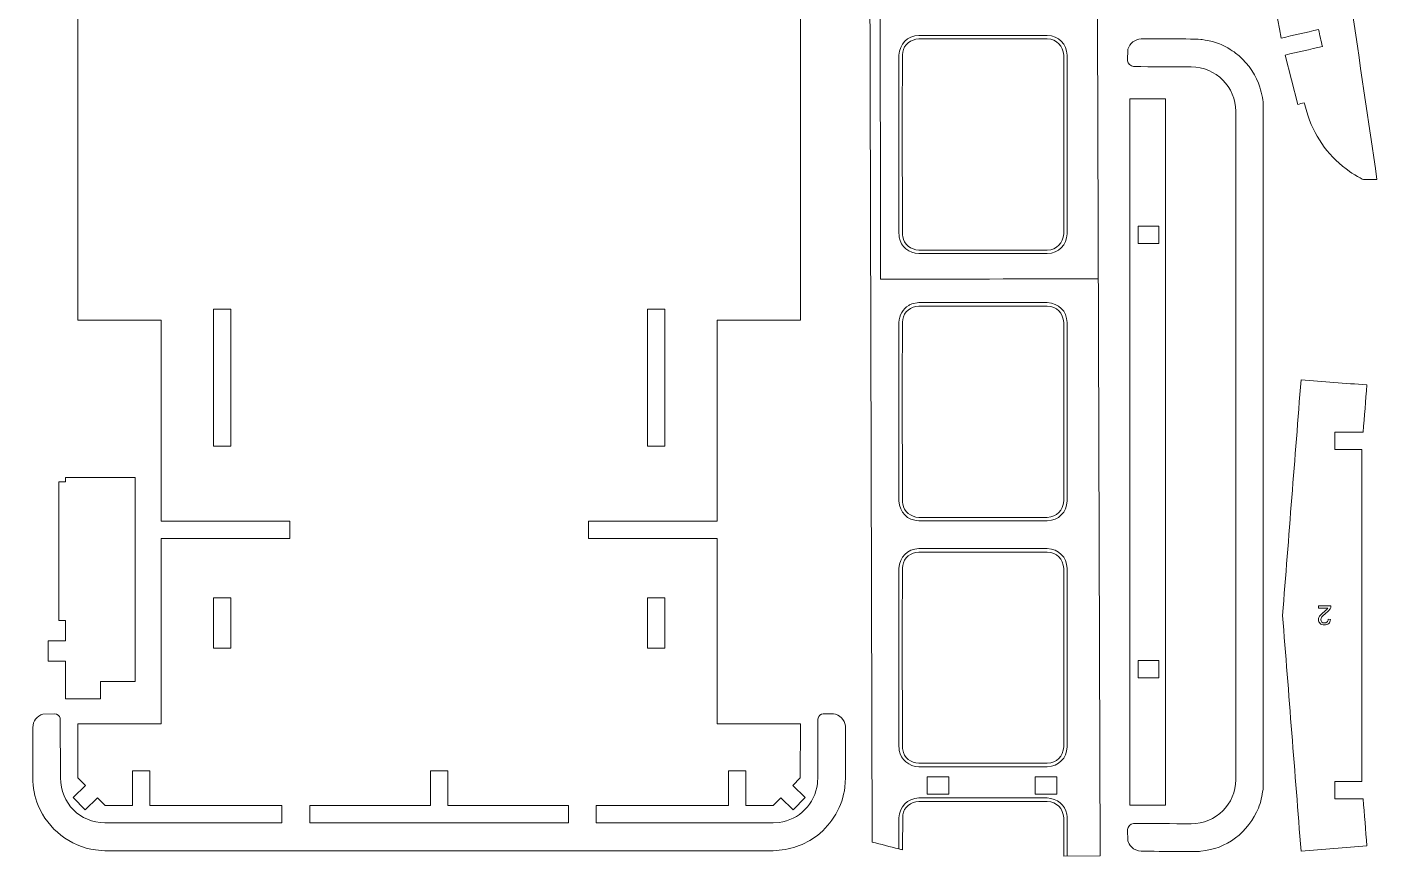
# Model space of a CAD drawing. Header units: centimetres. Extents: x -81 to 93, y -33 to -4.
# Drawn here: x 11.24 to 31.05, y -32.48 to -20.31 of the extents above; entities that cross this region are included whole.
import ezdxf

# ---------------------------------------------------------------- set-up
doc = ezdxf.new("R2010")
doc.units = ezdxf.units.CM
doc.header["$MEASUREMENT"] = 0
doc.layers.add('Camada 1', color=7, linetype='Continuous')

msp = doc.modelspace()

# ---------------------------------------------------------------- linework, layer by layer
at = {"layer": 'Camada 1', "lineweight": 9}
for points, knots in [([(13.03787, -31.74348), (13.03787, -31.74348), (14.97811, -31.74411), (14.97811, -31.74411), (14.97811, -31.74411), (14.97811, -31.74411), (14.97804, -31.99812), (14.97804, -31.99812), (14.97804, -31.99812), (14.97804, -31.99812), (12.37968, -31.99839), (12.37968, -31.99839), (12.37968, -31.99839), (12.01068, -31.99233), (11.73296, -31.71416), (11.72721, -31.33638), (11.72721, -31.33638), (11.72721, -31.33638), (11.72343, -30.45931), (11.72343, -30.45931), (11.72343, -30.45931), (11.71306, -30.42069), (11.67942, -30.39814), (11.63864, -30.39423), (11.63864, -30.39423), (11.63864, -30.39423), (11.47044, -30.40026), (11.47044, -30.40026), (11.47044, -30.40026), (11.37817, -30.42824), (11.32555, -30.50131), (11.31926, -30.59728), (11.31926, -30.59728), (11.31926, -30.59728), (11.31926, -31.33638), (11.31926, -31.33638), (11.31926, -31.33638), (11.32378, -31.47525), (11.34664, -31.61451), (11.39979, -31.74364), (11.39979, -31.74364), (11.54223, -32.0897), (11.87027, -32.34417), (12.24089, -32.39605), (12.24089, -32.39605), (12.24089, -32.39605), (12.37968, -32.40633), (12.37968, -32.40633), (12.37968, -32.40633), (12.37968, -32.40633), (22.19124, -32.40633), (22.19124, -32.40633), (22.19124, -32.40633), (22.42735, -32.3976), (22.64932, -32.32779), (22.83746, -32.18186), (22.83746, -32.18186), (23.05502, -32.01311), (23.20687, -31.74827), (23.24261, -31.47526), (23.24261, -31.47526), (23.24261, -31.47526), (23.25166, -31.33638), (23.25166, -31.33638), (23.25166, -31.33638), (23.25166, -31.33638), (23.24991, -30.57065), (23.24991, -30.57065), (23.24991, -30.57065), (23.24147, -30.4859), (23.1591, -30.40342), (23.0743, -30.39506), (23.0743, -30.39506), (23.0743, -30.39506), (22.92095, -30.39499), (22.92095, -30.39499), (22.92095, -30.39499), (22.88782, -30.40046), (22.85464, -30.42949), (22.84761, -30.45931), (22.84761, -30.45931), (22.83995, -30.49181), (22.85554, -31.2847), (22.83928, -31.42241), (22.83928, -31.42241), (22.80464, -31.7158), (22.57006, -31.95382), (22.2772, -31.99271), (22.2772, -31.99271), (22.2772, -31.99271), (22.19124, -31.99839), (22.19124, -31.99839), (22.19124, -31.99839), (22.19124, -31.99839), (19.59302, -31.99812), (19.59302, -31.99812), (19.59302, -31.99812), (19.59302, -31.99812), (19.59295, -31.74411), (19.59295, -31.74411), (19.59295, -31.74411), (19.59295, -31.74411), (21.53322, -31.74348), (21.53322, -31.74348), (21.53322, -31.74348), (21.53322, -31.74348), (21.53322, -31.23356), (21.53322, -31.23356), (21.53322, -31.23356), (21.53322, -31.23356), (21.78819, -31.23356), (21.78819, -31.23356), (21.78819, -31.23356), (21.78819, -31.23356), (21.78819, -31.74348), (21.78819, -31.74348), (21.78819, -31.74348), (21.78819, -31.74348), (22.19007, -31.74304), (22.19007, -31.74304), (22.19007, -31.74304), (22.19007, -31.74304), (22.29985, -31.63029), (22.29985, -31.63029), (22.29985, -31.63029), (22.29985, -31.63029), (22.48249, -31.80818), (22.48249, -31.80818), (22.48249, -31.80818), (22.48249, -31.80818), (22.66036, -31.62551), (22.66036, -31.62551), (22.66036, -31.62551), (22.66036, -31.62551), (22.47772, -31.44761), (22.47772, -31.44761), (22.47772, -31.44761), (22.47772, -31.44761), (22.58751, -31.33486), (22.58751, -31.33486), (22.58751, -31.33486), (22.58751, -31.33486), (22.58878, -30.5436), (22.58878, -30.5436), (22.58878, -30.5436), (22.58878, -30.5436), (21.36496, -30.5436), (21.36496, -30.5436), (21.36496, -30.5436), (21.36496, -30.5436), (21.365, -27.82138), (21.365, -27.82138), (21.365, -27.82138), (21.365, -27.82138), (19.47823, -27.82138), (19.47823, -27.82138), (19.47823, -27.82138), (19.47823, -27.82138), (19.47823, -27.56642), (19.47823, -27.56642), (19.47823, -27.56642), (19.47823, -27.56642), (21.36498, -27.56635), (21.36498, -27.56635), (21.36498, -27.56635), (21.36498, -27.56635), (21.36496, -24.6152), (21.36496, -24.6152), (21.36496, -24.6152), (21.36496, -24.6152), (22.5888, -24.61527), (22.5888, -24.61527), (22.5888, -24.61527), (22.5888, -24.61527), (22.58879, -14.73864), (22.58879, -14.73864), (22.58879, -14.73864), (22.58879, -14.73864), (21.36496, -14.73864), (21.36496, -14.73864), (21.36496, -14.73864), (21.36496, -14.73864), (21.36496, -12.27845), (21.36496, -12.27845), (21.36496, -12.27845), (21.36496, -12.27845), (19.47819, -12.27845), (19.47819, -12.27845), (19.47819, -12.27845), (19.47819, -12.27845), (19.47818, -12.02348), (19.47818, -12.02348), (19.47818, -12.02348), (19.47818, -12.02348), (21.36496, -12.02345), (21.36496, -12.02345), (21.36496, -12.02345), (21.36496, -12.02345), (21.36496, -9.73812), (21.36496, -9.73812), (21.36496, -9.73812), (21.36496, -9.73812), (22.5888, -9.73828), (22.5888, -9.73828), (22.5888, -9.73828), (22.5888, -9.73828), (22.58876, -9.22419), (22.58876, -9.22419), (22.58876, -9.22419), (22.58876, -9.22419), (22.84373, -9.22418), (22.84373, -9.22418), (22.84373, -9.22418), (22.84373, -9.22418), (22.84373, -8.71429), (22.84373, -8.71429), (22.84373, -8.71429), (22.84373, -8.71429), (22.58876, -8.71429), (22.58876, -8.71429), (22.58876, -8.71429), (22.58876, -8.71429), (22.58875, -6.428), (22.58875, -6.428), (22.58875, -6.428), (22.72477, -6.59396), (22.84807, -6.80922), (22.91373, -7.01288), (22.91373, -7.01288), (22.91373, -7.01288), (22.97942, -7.26032), (22.97942, -7.26032), (22.97942, -7.26032), (23.07062, -7.25879), (23.16584, -7.24146), (23.23923, -7.18033), (23.23923, -7.18033), (23.23923, -7.18033), (23.31467, -7.05677), (23.31467, -7.05677), (23.31467, -7.05677), (23.35582, -6.9029), (23.30298, -6.65956), (23.24476, -6.51264), (23.24476, -6.51264), (23.14424, -6.25899), (22.85434, -5.93575), (22.64824, -5.76782), (22.64824, -5.76782), (22.40174, -5.56698), (22.11724, -5.42182), (21.81375, -5.32898), (21.81375, -5.32898), (21.51699, -5.2382), (21.02711, -5.11883), (20.71942, -5.05266), (20.71942, -5.05266), (19.41943, -4.77308), (18.15477, -4.67118), (16.82733, -4.70168), (16.82733, -4.70168), (15.58651, -4.73019), (14.32184, -4.9097), (13.12211, -5.22764), (13.12211, -5.22764), (12.72469, -5.33296), (12.41762, -5.4167), (12.07504, -5.6534), (12.07504, -5.6534), (11.81536, -5.83282), (11.5901, -6.07083), (11.41896, -6.33552), (11.41896, -6.33552), (11.32781, -6.47649), (11.2591, -6.67159), (11.24647, -6.83538), (11.24647, -6.83538), (11.2357, -6.97501), (11.23648, -7.06292), (11.31911, -7.16711), (11.31911, -7.16711), (11.35597, -7.21359), (11.47082, -7.25368), (11.53609, -7.25939), (11.53609, -7.25939), (11.53609, -7.25939), (11.59155, -7.26032), (11.59155, -7.26032), (11.59155, -7.26032), (11.64688, -7.05187), (11.67303, -6.93142), (11.77484, -6.73814), (11.77484, -6.73814), (11.83288, -6.62794), (11.90338, -6.52416), (11.98227, -6.428), (11.98227, -6.428), (11.98227, -6.428), (11.98223, -8.71429), (11.98223, -8.71429), (11.98223, -8.71429), (11.98223, -8.71429), (11.72727, -8.71429), (11.72727, -8.71429), (11.72727, -8.71429), (11.72727, -8.71429), (11.72725, -9.22418), (11.72725, -9.22418), (11.72725, -9.22418), (11.72725, -9.22418), (11.98222, -9.22419), (11.98222, -9.22419), (11.98222, -9.22419), (11.98222, -9.22419), (11.98235, -9.73828), (11.98235, -9.73828), (11.98235, -9.73828), (11.98235, -9.73828), (13.20609, -9.73812), (13.20609, -9.73812), (13.20609, -9.73812), (13.20609, -9.73812), (13.20601, -12.02345), (13.20601, -12.02345), (13.20601, -12.02345), (13.20601, -12.02345), (15.0928, -12.02348), (15.0928, -12.02348), (15.0928, -12.02348), (15.0928, -12.02348), (15.0928, -12.27845), (15.0928, -12.27845), (15.0928, -12.27845), (15.0928, -12.27845), (13.20602, -12.27845), (13.20602, -12.27845), (13.20602, -12.27845), (13.20602, -12.27845), (13.20609, -14.73864), (13.20609, -14.73864), (13.20609, -14.73864), (13.20609, -14.73864), (11.98227, -14.73864), (11.98227, -14.73864), (11.98227, -14.73864), (11.98227, -14.73864), (11.98232, -24.61527), (11.98232, -24.61527), (11.98232, -24.61527), (11.98232, -24.61527), (13.20606, -24.6152), (13.20606, -24.6152), (13.20606, -24.6152), (13.20606, -24.6152), (13.20596, -27.56635), (13.20596, -27.56635), (13.20596, -27.56635), (13.20596, -27.56635), (15.09282, -27.56642), (15.09282, -27.56642), (15.09282, -27.56642), (15.09282, -27.56642), (15.09282, -27.82138), (15.09282, -27.82138), (15.09282, -27.82138), (15.09282, -27.82138), (13.20605, -27.82138), (13.20605, -27.82138), (13.20605, -27.82138), (13.20605, -27.82138), (13.20606, -30.5436), (13.20606, -30.5436), (13.20606, -30.5436), (13.20606, -30.5436), (11.98224, -30.5436), (11.98224, -30.5436), (11.98224, -30.5436), (11.98224, -30.5436), (11.98384, -31.33486), (11.98384, -31.33486), (11.98384, -31.33486), (11.98384, -31.33486), (12.0937, -31.44761), (12.0937, -31.44761), (12.0937, -31.44761), (12.0937, -31.44761), (11.91107, -31.62551), (11.91107, -31.62551), (11.91107, -31.62551), (11.91107, -31.62551), (12.08908, -31.80818), (12.08908, -31.80818), (12.08908, -31.80818), (12.08908, -31.80818), (12.27172, -31.63029), (12.27172, -31.63029), (12.27172, -31.63029), (12.27172, -31.63029), (12.38158, -31.74304), (12.38158, -31.74304), (12.38158, -31.74304), (12.38158, -31.74304), (12.78291, -31.74348), (12.78291, -31.74348), (12.78291, -31.74348), (12.78291, -31.74348), (12.78291, -31.23356), (12.78291, -31.23356), (12.78291, -31.23356), (12.78291, -31.23356), (13.03787, -31.23356), (13.03787, -31.23356), (13.03787, -31.23356), (13.03787, -31.23356), (13.03787, -31.74348), (13.03787, -31.74348)], [0, 0, 0, 0, 0.00952381, 0.00952381, 0.00952381, 0.00952381, 0.01904762, 0.01904762, 0.01904762, 0.01904762, 0.02857143, 0.02857143, 0.02857143, 0.02857143, 0.03809524, 0.03809524, 0.03809524, 0.03809524, 0.04761905, 0.04761905, 0.04761905, 0.04761905, 0.05714286, 0.05714286, 0.05714286, 0.05714286, 0.06666667, 0.06666667, 0.06666667, 0.06666667, 0.07619048, 0.07619048, 0.07619048, 0.07619048, 0.08571429, 0.08571429, 0.08571429, 0.08571429, 0.0952381, 0.0952381, 0.0952381, 0.0952381, 0.1047619, 0.1047619, 0.1047619, 0.1047619, 0.11428571, 0.11428571, 0.11428571, 0.11428571, 0.12380952, 0.12380952, 0.12380952, 0.12380952, 0.13333333, 0.13333333, 0.13333333, 0.13333333, 0.14285714, 0.14285714, 0.14285714, 0.14285714, 0.15238095, 0.15238095, 0.15238095, 0.15238095, 0.16190476, 0.16190476, 0.16190476, 0.16190476, 0.17142857, 0.17142857, 0.17142857, 0.17142857, 0.18095238, 0.18095238, 0.18095238, 0.18095238, 0.19047619, 0.19047619, 0.19047619, 0.19047619, 0.2, 0.2, 0.2, 0.2, 0.20952381, 0.20952381, 0.20952381, 0.20952381, 0.21904762, 0.21904762, 0.21904762, 0.21904762, 0.22857143, 0.22857143, 0.22857143, 0.22857143, 0.23809524, 0.23809524, 0.23809524, 0.23809524, 0.24761905, 0.24761905, 0.24761905, 0.24761905, 0.25714286, 0.25714286, 0.25714286, 0.25714286, 0.26666667, 0.26666667, 0.26666667, 0.26666667, 0.27619048, 0.27619048, 0.27619048, 0.27619048, 0.28571429, 0.28571429, 0.28571429, 0.28571429, 0.2952381, 0.2952381, 0.2952381, 0.2952381, 0.3047619, 0.3047619, 0.3047619, 0.3047619, 0.31428571, 0.31428571, 0.31428571, 0.31428571, 0.32380952, 0.32380952, 0.32380952, 0.32380952, 0.33333333, 0.33333333, 0.33333333, 0.33333333, 0.34285714, 0.34285714, 0.34285714, 0.34285714, 0.35238095, 0.35238095, 0.35238095, 0.35238095, 0.36190476, 0.36190476, 0.36190476, 0.36190476, 0.37142857, 0.37142857, 0.37142857, 0.37142857, 0.38095238, 0.38095238, 0.38095238, 0.38095238, 0.39047619, 0.39047619, 0.39047619, 0.39047619, 0.4, 0.4, 0.4, 0.4, 0.40952381, 0.40952381, 0.40952381, 0.40952381, 0.41904762, 0.41904762, 0.41904762, 0.41904762, 0.42857143, 0.42857143, 0.42857143, 0.42857143, 0.43809524, 0.43809524, 0.43809524, 0.43809524, 0.44761905, 0.44761905, 0.44761905, 0.44761905, 0.45714286, 0.45714286, 0.45714286, 0.45714286, 0.46666667, 0.46666667, 0.46666667, 0.46666667, 0.47619048, 0.47619048, 0.47619048, 0.47619048, 0.48571429, 0.48571429, 0.48571429, 0.48571429, 0.4952381, 0.4952381, 0.4952381, 0.4952381, 0.5047619, 0.5047619, 0.5047619, 0.5047619, 0.51428571, 0.51428571, 0.51428571, 0.51428571, 0.52380952, 0.52380952, 0.52380952, 0.52380952, 0.53333333, 0.53333333, 0.53333333, 0.53333333, 0.54285714, 0.54285714, 0.54285714, 0.54285714, 0.55238095, 0.55238095, 0.55238095, 0.55238095, 0.56190476, 0.56190476, 0.56190476, 0.56190476, 0.57142857, 0.57142857, 0.57142857, 0.57142857, 0.58095238, 0.58095238, 0.58095238, 0.58095238, 0.59047619, 0.59047619, 0.59047619, 0.59047619, 0.6, 0.6, 0.6, 0.6, 0.60952381, 0.60952381, 0.60952381, 0.60952381, 0.61904762, 0.61904762, 0.61904762, 0.61904762, 0.62857143, 0.62857143, 0.62857143, 0.62857143, 0.63809524, 0.63809524, 0.63809524, 0.63809524, 0.64761905, 0.64761905, 0.64761905, 0.64761905, 0.65714286, 0.65714286, 0.65714286, 0.65714286, 0.66666667, 0.66666667, 0.66666667, 0.66666667, 0.67619048, 0.67619048, 0.67619048, 0.67619048, 0.68571429, 0.68571429, 0.68571429, 0.68571429, 0.6952381, 0.6952381, 0.6952381, 0.6952381, 0.7047619, 0.7047619, 0.7047619, 0.7047619, 0.71428571, 0.71428571, 0.71428571, 0.71428571, 0.72380952, 0.72380952, 0.72380952, 0.72380952, 0.73333333, 0.73333333, 0.73333333, 0.73333333, 0.74285714, 0.74285714, 0.74285714, 0.74285714, 0.75238095, 0.75238095, 0.75238095, 0.75238095, 0.76190476, 0.76190476, 0.76190476, 0.76190476, 0.77142857, 0.77142857, 0.77142857, 0.77142857, 0.78095238, 0.78095238, 0.78095238, 0.78095238, 0.79047619, 0.79047619, 0.79047619, 0.79047619, 0.8, 0.8, 0.8, 0.8, 0.80952381, 0.80952381, 0.80952381, 0.80952381, 0.81904762, 0.81904762, 0.81904762, 0.81904762, 0.82857143, 0.82857143, 0.82857143, 0.82857143, 0.83809524, 0.83809524, 0.83809524, 0.83809524, 0.84761905, 0.84761905, 0.84761905, 0.84761905, 0.85714286, 0.85714286, 0.85714286, 0.85714286, 0.86666667, 0.86666667, 0.86666667, 0.86666667, 0.87619048, 0.87619048, 0.87619048, 0.87619048, 0.88571429, 0.88571429, 0.88571429, 0.88571429, 0.8952381, 0.8952381, 0.8952381, 0.8952381, 0.9047619, 0.9047619, 0.9047619, 0.9047619, 0.91428571, 0.91428571, 0.91428571, 0.91428571, 0.92380952, 0.92380952, 0.92380952, 0.92380952, 0.93333333, 0.93333333, 0.93333333, 0.93333333, 0.94285714, 0.94285714, 0.94285714, 0.94285714, 0.95238095, 0.95238095, 0.95238095, 0.95238095, 0.96190476, 0.96190476, 0.96190476, 0.96190476, 0.97142857, 0.97142857, 0.97142857, 0.97142857, 0.98095238, 0.98095238, 0.98095238, 0.98095238, 1, 1, 1, 1]), ([(24.03556, -32.38044), (24.05256, -32.38485), (24.06955, -32.38925), (24.08655, -32.39365), (24.08655, -32.39365), (24.08655, -32.39365), (24.09043, -31.88092), (24.09043, -31.88092), (24.09043, -31.88092), (24.11115, -31.76716), (24.20724, -31.68861), (24.32734, -31.68321), (24.32734, -31.68321), (24.9559, -31.68321), (25.58447, -31.68321), (26.21303, -31.68321), (26.21303, -31.68321), (26.35132, -31.68943), (26.44762, -31.78573), (26.45384, -31.92403), (26.45384, -31.92403), (26.45384, -32.11087), (26.45384, -32.2977), (26.45384, -32.48454), (26.45384, -32.48454), (26.45384, -32.48454), (26.98879, -32.48357), (26.98879, -32.48357), (26.98879, -32.48357), (26.98879, -32.48357), (26.90983, -8.01825), (26.90983, -8.01825), (26.90983, -8.01825), (26.82449, -8.01856), (26.73916, -8.01888), (26.65383, -8.01921), (26.65383, -8.01921), (26.59037, -8.29031), (26.49115, -8.56546), (26.33509, -8.7977), (26.33509, -8.7977), (26.31205, -8.83196), (26.30967, -8.84801), (26.27136, -8.8918), (26.27136, -8.8918), (26.14852, -9.03219), (25.90594, -9.1382), (25.74184, -9.21674), (25.74184, -9.21674), (25.17852, -9.48643), (24.58504, -9.7216), (24.01123, -9.96807), (24.01123, -9.96807), (23.88064, -10.02416), (23.7236, -10.12433), (23.61371, -10.06613), (23.61371, -10.06613), (23.60318, -10.0729), (23.59267, -10.07967), (23.58214, -10.08645), (23.58214, -10.08645), (23.58214, -10.08645), (23.64421, -32.27907), (23.64421, -32.27907), (23.64421, -32.27907), (23.77466, -32.31286), (23.9051, -32.34665), (24.03556, -32.38044)], [0, 0, 0, 0, 0.05555556, 0.05555556, 0.05555556, 0.05555556, 0.11111111, 0.11111111, 0.11111111, 0.11111111, 0.16666667, 0.16666667, 0.16666667, 0.16666667, 0.22222222, 0.22222222, 0.22222222, 0.22222222, 0.27777778, 0.27777778, 0.27777778, 0.27777778, 0.33333333, 0.33333333, 0.33333333, 0.33333333, 0.38888889, 0.38888889, 0.38888889, 0.38888889, 0.44444444, 0.44444444, 0.44444444, 0.44444444, 0.5, 0.5, 0.5, 0.5, 0.55555556, 0.55555556, 0.55555556, 0.55555556, 0.61111111, 0.61111111, 0.61111111, 0.61111111, 0.66666667, 0.66666667, 0.66666667, 0.66666667, 0.72222222, 0.72222222, 0.72222222, 0.72222222, 0.77777778, 0.77777778, 0.77777778, 0.77777778, 0.83333333, 0.83333333, 0.83333333, 0.83333333, 0.88888889, 0.88888889, 0.88888889, 0.88888889, 1, 1, 1, 1]), ([(30.1642, -14.81648), (30.33249, -14.81648), (30.50077, -14.81647), (30.66906, -14.81647), (30.66906, -14.81647), (30.66906, -16.43977), (30.66906, -18.06305), (30.66906, -19.68635), (30.66906, -19.68635), (30.50077, -19.68635), (30.33249, -19.68634), (30.1642, -19.68634), (30.1642, -19.68634), (30.1642, -19.77133), (30.1642, -19.85631), (30.1642, -19.9413), (30.1642, -19.9413), (30.33249, -19.9413), (30.50077, -19.94129), (30.66906, -19.94129), (30.66906, -19.94129), (30.79701, -20.81141), (30.92497, -21.68152), (31.05293, -22.55164), (31.05293, -22.55164), (30.98701, -22.55164), (30.92111, -22.55164), (30.8552, -22.55164), (30.8552, -22.55164), (30.81726, -22.54307), (30.63504, -22.42262), (30.59828, -22.39494), (30.59828, -22.39494), (30.31546, -22.182), (30.12378, -21.89317), (30.02069, -21.55593), (30.02069, -21.55593), (30.00828, -21.51123), (29.99586, -21.46654), (29.98344, -21.42183), (29.98344, -21.42183), (29.9519, -21.43059), (29.92036, -21.43935), (29.88882, -21.44811), (29.88882, -21.44811), (29.88882, -21.44811), (29.70316, -20.72147), (29.70316, -20.72147), (29.70316, -20.72147), (29.88595, -20.67989), (30.06873, -20.63831), (30.25152, -20.59673), (30.25152, -20.59673), (30.23266, -20.51384), (30.21381, -20.43097), (30.19495, -20.34809), (30.19495, -20.34809), (30.01255, -20.38958), (29.83016, -20.43108), (29.64774, -20.47257), (29.64774, -20.47257), (29.50234, -19.75509), (29.40813, -19.13357), (29.35662, -18.40132), (29.35662, -18.40132), (29.28025, -17.31559), (29.31678, -16.11215), (29.46955, -15.03638), (29.46955, -15.03638), (29.51898, -14.68837), (29.57817, -14.37353), (29.64774, -14.03024), (29.64774, -14.03024), (29.83016, -14.07173), (30.01255, -14.11323), (30.19495, -14.15472), (30.19495, -14.15472), (30.21381, -14.07183), (30.23266, -13.98896), (30.25152, -13.90607), (30.25152, -13.90607), (30.06873, -13.86449), (29.88595, -13.82292), (29.70316, -13.78134), (29.70316, -13.78134), (29.70316, -13.78134), (29.88882, -13.0547), (29.88882, -13.0547), (29.88882, -13.0547), (29.92036, -13.06346), (29.9519, -13.07222), (29.98344, -13.08098), (29.98344, -13.08098), (30.04762, -12.84992), (30.10257, -12.68145), (30.24232, -12.4789), (30.24232, -12.4789), (30.38619, -12.27039), (30.59194, -12.0878), (30.81612, -11.96979), (30.81612, -11.96979), (30.82914, -11.96359), (30.84217, -11.95738), (30.8552, -11.95117), (30.8552, -11.95117), (30.92111, -11.95117), (30.98701, -11.95117), (31.05293, -11.95117), (31.05293, -11.95117), (30.92497, -12.82129), (30.79701, -13.6914), (30.66906, -14.56152), (30.66906, -14.56152), (30.50077, -14.56151), (30.33249, -14.56151), (30.1642, -14.5615), (30.1642, -14.5615), (30.1642, -14.64649), (30.1642, -14.73148), (30.1642, -14.81648)], [0, 0, 0, 0, 0.03225806, 0.03225806, 0.03225806, 0.03225806, 0.06451613, 0.06451613, 0.06451613, 0.06451613, 0.09677419, 0.09677419, 0.09677419, 0.09677419, 0.12903226, 0.12903226, 0.12903226, 0.12903226, 0.16129032, 0.16129032, 0.16129032, 0.16129032, 0.19354839, 0.19354839, 0.19354839, 0.19354839, 0.22580645, 0.22580645, 0.22580645, 0.22580645, 0.25806452, 0.25806452, 0.25806452, 0.25806452, 0.29032258, 0.29032258, 0.29032258, 0.29032258, 0.32258065, 0.32258065, 0.32258065, 0.32258065, 0.35483871, 0.35483871, 0.35483871, 0.35483871, 0.38709677, 0.38709677, 0.38709677, 0.38709677, 0.41935484, 0.41935484, 0.41935484, 0.41935484, 0.4516129, 0.4516129, 0.4516129, 0.4516129, 0.48387097, 0.48387097, 0.48387097, 0.48387097, 0.51612903, 0.51612903, 0.51612903, 0.51612903, 0.5483871, 0.5483871, 0.5483871, 0.5483871, 0.58064516, 0.58064516, 0.58064516, 0.58064516, 0.61290323, 0.61290323, 0.61290323, 0.61290323, 0.64516129, 0.64516129, 0.64516129, 0.64516129, 0.67741935, 0.67741935, 0.67741935, 0.67741935, 0.70967742, 0.70967742, 0.70967742, 0.70967742, 0.74193548, 0.74193548, 0.74193548, 0.74193548, 0.77419355, 0.77419355, 0.77419355, 0.77419355, 0.80645161, 0.80645161, 0.80645161, 0.80645161, 0.83870968, 0.83870968, 0.83870968, 0.83870968, 0.87096774, 0.87096774, 0.87096774, 0.87096774, 0.90322581, 0.90322581, 0.90322581, 0.90322581, 0.93548387, 0.93548387, 0.93548387, 0.93548387, 1, 1, 1, 1]), ([(24.08652, -23.34592), (24.08652, -23.07694), (24.08019, -20.73791), (24.09043, -20.6817), (24.09043, -20.6817), (24.11115, -20.56794), (24.20724, -20.48939), (24.32734, -20.48399), (24.32734, -20.48399), (24.9559, -20.48399), (25.58447, -20.48399), (26.21303, -20.48399), (26.21303, -20.48399), (26.35132, -20.49021), (26.44762, -20.58651), (26.45384, -20.72481), (26.45384, -20.72481), (26.45384, -21.59851), (26.45384, -22.47222), (26.45384, -23.34592), (26.45384, -23.34592), (26.44761, -23.48422), (26.35135, -23.58047), (26.21303, -23.58673), (26.21303, -23.58673), (25.58447, -23.58673), (24.9559, -23.58673), (24.32734, -23.58673), (24.32734, -23.58673), (24.20721, -23.58129), (24.11115, -23.5028), (24.09043, -23.38903), (24.09043, -23.38903), (24.08912, -23.37466), (24.08783, -23.36029), (24.08652, -23.34592)], [0, 0, 0, 0, 0.1, 0.1, 0.1, 0.1, 0.2, 0.2, 0.2, 0.2, 0.3, 0.3, 0.3, 0.3, 0.4, 0.4, 0.4, 0.4, 0.5, 0.5, 0.5, 0.5, 0.6, 0.6, 0.6, 0.6, 0.7, 0.7, 0.7, 0.7, 0.8, 0.8, 0.8, 0.8, 1, 1, 1, 1]), ([(29.38057, -21.48695), (29.38057, -21.48695), (29.38049, -21.40678), (29.38049, -21.40678), (29.38049, -21.40678), (29.3739, -21.33491), (29.33984, -21.20177), (29.31305, -21.13433), (29.31305, -21.13433), (29.24719, -20.96855), (29.11984, -20.80037), (28.97769, -20.69254), (28.97769, -20.69254), (28.92851, -20.65525), (28.79568, -20.57684), (28.73873, -20.55679), (28.73873, -20.55679), (28.61869, -20.51454), (28.60691, -20.51533), (28.48863, -20.49439), (28.48863, -20.49439), (28.40671, -20.47988), (27.61479, -20.48405), (27.59267, -20.48551), (27.59267, -20.48551), (27.49865, -20.49169), (27.42108, -20.54746), (27.3977, -20.63652), (27.3977, -20.63652), (27.3977, -20.63652), (27.39166, -20.80448), (27.39166, -20.80448), (27.39166, -20.80448), (27.39735, -20.84779), (27.43505, -20.88644), (27.47856, -20.89228), (27.47856, -20.89228), (27.76065, -20.89275), (28.04273, -20.89323), (28.32482, -20.8937), (28.32482, -20.8937), (28.69598, -20.90046), (28.97424, -21.18907), (28.98123, -21.54692), (28.98123, -21.54692), (28.98095, -24.81942), (28.98066, -28.09191), (28.98037, -31.36441), (28.98037, -31.36441), (28.97328, -31.7227), (28.69668, -32.0068), (28.32376, -32.01152), (28.32376, -32.01152), (28.04164, -32.00928), (27.75953, -32.00705), (27.47741, -32.00482), (27.47741, -32.00482), (27.43467, -32.01014), (27.392, -32.05128), (27.39036, -32.09545), (27.39036, -32.09545), (27.39036, -32.09545), (27.39649, -32.25986), (27.39649, -32.25986), (27.39649, -32.25986), (27.40979, -32.29239), (27.42119, -32.32367), (27.44874, -32.35174), (27.44874, -32.35174), (27.48641, -32.39011), (27.5388, -32.40883), (27.59145, -32.41284), (27.59145, -32.41284), (27.59148, -32.41284), (28.40875, -32.42448), (28.46864, -32.41572), (28.46864, -32.41572), (28.65975, -32.38776), (28.81511, -32.33996), (28.97667, -32.21893), (28.97667, -32.21893), (29.11903, -32.11228), (29.24626, -31.9454), (29.31214, -31.78023), (29.31214, -31.78023), (29.34955, -31.68644), (29.36265, -31.60426), (29.37965, -31.50837), (29.37965, -31.50837), (29.37965, -31.50837), (29.38057, -21.48695), (29.38057, -21.48695)], [0, 0, 0, 0, 0.04166667, 0.04166667, 0.04166667, 0.04166667, 0.08333333, 0.08333333, 0.08333333, 0.08333333, 0.125, 0.125, 0.125, 0.125, 0.16666667, 0.16666667, 0.16666667, 0.16666667, 0.20833333, 0.20833333, 0.20833333, 0.20833333, 0.25, 0.25, 0.25, 0.25, 0.29166667, 0.29166667, 0.29166667, 0.29166667, 0.33333333, 0.33333333, 0.33333333, 0.33333333, 0.375, 0.375, 0.375, 0.375, 0.41666667, 0.41666667, 0.41666667, 0.41666667, 0.45833333, 0.45833333, 0.45833333, 0.45833333, 0.5, 0.5, 0.5, 0.5, 0.54166667, 0.54166667, 0.54166667, 0.54166667, 0.58333333, 0.58333333, 0.58333333, 0.58333333, 0.625, 0.625, 0.625, 0.625, 0.66666667, 0.66666667, 0.66666667, 0.66666667, 0.70833333, 0.70833333, 0.70833333, 0.70833333, 0.75, 0.75, 0.75, 0.75, 0.79166667, 0.79166667, 0.79166667, 0.79166667, 0.83333333, 0.83333333, 0.83333333, 0.83333333, 0.875, 0.875, 0.875, 0.875, 0.91666667, 0.91666667, 0.91666667, 0.91666667, 1, 1, 1, 1]), ([(27.94862, -21.36715), (27.77318, -21.36715), (27.59774, -21.36715), (27.42231, -21.36715), (27.42231, -21.36715), (27.42231, -24.82332), (27.42231, -28.27949), (27.42231, -31.73566), (27.42231, -31.73566), (27.59774, -31.73566), (27.77318, -31.73566), (27.94862, -31.73566), (27.94862, -31.73566), (27.94862, -28.27949), (27.94862, -24.82332), (27.94862, -21.36715)], [0, 0, 0, 0, 0.2, 0.2, 0.2, 0.2, 0.4, 0.4, 0.4, 0.4, 0.6, 0.6, 0.6, 0.6, 1, 1, 1, 1]), ([(27.54517, -23.23643), (27.64717, -23.23643), (27.74916, -23.23643), (27.85116, -23.23643), (27.85116, -23.23643), (27.85116, -23.32143), (27.85116, -23.40642), (27.85116, -23.49142), (27.85116, -23.49142), (27.74916, -23.49142), (27.64717, -23.49142), (27.54517, -23.49142), (27.54517, -23.49142), (27.54517, -23.40642), (27.54517, -23.32143), (27.54517, -23.23643)], [0, 0, 0, 0, 0.2, 0.2, 0.2, 0.2, 0.4, 0.4, 0.4, 0.4, 0.6, 0.6, 0.6, 0.6, 1, 1, 1, 1]), ([(13.97097, -24.45308), (13.97097, -24.45308), (14.22593, -24.45308), (14.22593, -24.45308), (14.22593, -24.45308), (14.22593, -24.45308), (14.22593, -26.46782), (14.22593, -26.46782), (14.22593, -26.46782), (14.22593, -26.46782), (13.97097, -26.46783), (13.97097, -26.46783), (13.97097, -26.46783), (13.97097, -26.46783), (13.97097, -24.45308), (13.97097, -24.45308)], [0, 0, 0, 0, 0.2, 0.2, 0.2, 0.2, 0.4, 0.4, 0.4, 0.4, 0.6, 0.6, 0.6, 0.6, 1, 1, 1, 1]), ([(20.34512, -24.45308), (20.34512, -24.45308), (20.60008, -24.45308), (20.60008, -24.45308), (20.60008, -24.45308), (20.60008, -24.45308), (20.60008, -26.46783), (20.60008, -26.46783), (20.60008, -26.46783), (20.60008, -26.46783), (20.34512, -26.46783), (20.34512, -26.46783), (20.34512, -26.46783), (20.34512, -26.46783), (20.34512, -24.45308), (20.34512, -24.45308)], [0, 0, 0, 0, 0.2, 0.2, 0.2, 0.2, 0.4, 0.4, 0.4, 0.4, 0.6, 0.6, 0.6, 0.6, 1, 1, 1, 1]), ([(24.08652, -27.27053), (24.08652, -27.00156), (24.08019, -24.66253), (24.09043, -24.60631), (24.09043, -24.60631), (24.11115, -24.49256), (24.20722, -24.41403), (24.32734, -24.40861), (24.32734, -24.40861), (24.9559, -24.40861), (25.58447, -24.40861), (26.21303, -24.40861), (26.21303, -24.40861), (26.35133, -24.41485), (26.44761, -24.51113), (26.45384, -24.64943), (26.45384, -24.64943), (26.45384, -25.52313), (26.45384, -26.39683), (26.45384, -27.27053), (26.45384, -27.27053), (26.44761, -27.40883), (26.35132, -27.50512), (26.21303, -27.51135), (26.21303, -27.51135), (25.58447, -27.51135), (24.9559, -27.51135), (24.32734, -27.51135), (24.32734, -27.51135), (24.20722, -27.50594), (24.11115, -27.42739), (24.09043, -27.31365), (24.09043, -27.31365), (24.08912, -27.29928), (24.08783, -27.2849), (24.08652, -27.27053)], [0, 0, 0, 0, 0.1, 0.1, 0.1, 0.1, 0.2, 0.2, 0.2, 0.2, 0.3, 0.3, 0.3, 0.3, 0.4, 0.4, 0.4, 0.4, 0.5, 0.5, 0.5, 0.5, 0.6, 0.6, 0.6, 0.6, 0.7, 0.7, 0.7, 0.7, 0.8, 0.8, 0.8, 0.8, 1, 1, 1, 1]), ([(30.90396, -32.33587), (30.58195, -32.3611), (30.25994, -32.38632), (29.93793, -32.41155), (29.93793, -32.41155), (29.84762, -31.25776), (29.7573, -30.10395), (29.66698, -28.95016), (29.66698, -28.95016), (29.7573, -27.79718), (29.84762, -26.64424), (29.93793, -25.49126), (29.93793, -25.49126), (30.25994, -25.51648), (30.58195, -25.54171), (30.90396, -25.56693), (30.90396, -25.56693), (30.88592, -25.79722), (30.86788, -26.02751), (30.84984, -26.25779), (30.84984, -26.25779), (30.71134, -26.25778), (30.57284, -26.25778), (30.43433, -26.25777), (30.43433, -26.25777), (30.43433, -26.34277), (30.43434, -26.42777), (30.43434, -26.51277), (30.43434, -26.51277), (30.56618, -26.51277), (30.69802, -26.51277), (30.82986, -26.51277), (30.82986, -26.51277), (30.82986, -28.13853), (30.82986, -29.76429), (30.82986, -31.39004), (30.82986, -31.39004), (30.69802, -31.39004), (30.56618, -31.39003), (30.43434, -31.39003), (30.43434, -31.39003), (30.43434, -31.47503), (30.43433, -31.56003), (30.43433, -31.64503), (30.43433, -31.64503), (30.57284, -31.64502), (30.71134, -31.64502), (30.84984, -31.64501), (30.84984, -31.64501), (30.86788, -31.87529), (30.88592, -32.10559), (30.90396, -32.33587)], [0, 0, 0, 0, 0.07142857, 0.07142857, 0.07142857, 0.07142857, 0.14285714, 0.14285714, 0.14285714, 0.14285714, 0.21428571, 0.21428571, 0.21428571, 0.21428571, 0.28571429, 0.28571429, 0.28571429, 0.28571429, 0.35714286, 0.35714286, 0.35714286, 0.35714286, 0.42857143, 0.42857143, 0.42857143, 0.42857143, 0.5, 0.5, 0.5, 0.5, 0.57142857, 0.57142857, 0.57142857, 0.57142857, 0.64285714, 0.64285714, 0.64285714, 0.64285714, 0.71428571, 0.71428571, 0.71428571, 0.71428571, 0.78571429, 0.78571429, 0.78571429, 0.78571429, 0.85714286, 0.85714286, 0.85714286, 0.85714286, 1, 1, 1, 1]), ([(12.31296, -30.17672), (12.14296, -30.17672), (11.97297, -30.17672), (11.80297, -30.17672), (11.80297, -30.17672), (11.80297, -29.99234), (11.80297, -29.80795), (11.80297, -29.62357), (11.80297, -29.62357), (11.71797, -29.62357), (11.63298, -29.62357), (11.54798, -29.62357), (11.54798, -29.62357), (11.54798, -29.52418), (11.54798, -29.42479), (11.54798, -29.32541), (11.54798, -29.32541), (11.63298, -29.32541), (11.71797, -29.32541), (11.80297, -29.32541), (11.80297, -29.32541), (11.80297, -29.22602), (11.80297, -29.12664), (11.80297, -29.02725), (11.80297, -29.02725), (11.76897, -29.02725), (11.73497, -29.02725), (11.70097, -29.02725), (11.70097, -29.02725), (11.70097, -28.34726), (11.70097, -27.66728), (11.70097, -26.98728), (11.70097, -26.98728), (11.73497, -26.98728), (11.76897, -26.98728), (11.80297, -26.98728), (11.80297, -26.98728), (11.80297, -26.96688), (11.80297, -26.94649), (11.80297, -26.92608), (11.80297, -26.92608), (12.14296, -26.92608), (12.48296, -26.92608), (12.82296, -26.92608), (12.82296, -26.92608), (12.82296, -27.92463), (12.82296, -28.92318), (12.82296, -29.92173), (12.82296, -29.92173), (12.65296, -29.92173), (12.48296, -29.92173), (12.31296, -29.92173), (12.31296, -29.92173), (12.31296, -30.00673), (12.31296, -30.09172), (12.31296, -30.17672)], [0, 0, 0, 0, 0.06666667, 0.06666667, 0.06666667, 0.06666667, 0.13333333, 0.13333333, 0.13333333, 0.13333333, 0.2, 0.2, 0.2, 0.2, 0.26666667, 0.26666667, 0.26666667, 0.26666667, 0.33333333, 0.33333333, 0.33333333, 0.33333333, 0.4, 0.4, 0.4, 0.4, 0.46666667, 0.46666667, 0.46666667, 0.46666667, 0.53333333, 0.53333333, 0.53333333, 0.53333333, 0.6, 0.6, 0.6, 0.6, 0.66666667, 0.66666667, 0.66666667, 0.66666667, 0.73333333, 0.73333333, 0.73333333, 0.73333333, 0.8, 0.8, 0.8, 0.8, 0.86666667, 0.86666667, 0.86666667, 0.86666667, 1, 1, 1, 1]), ([(24.08652, -30.88233), (24.08652, -30.61335), (24.08019, -28.27432), (24.09043, -28.21811), (24.09043, -28.21811), (24.11114, -28.10437), (24.20722, -28.02582), (24.32734, -28.02041), (24.32734, -28.02041), (24.9559, -28.02041), (25.58447, -28.02041), (26.21303, -28.02041), (26.21303, -28.02041), (26.35133, -28.02664), (26.44761, -28.12293), (26.45384, -28.26123), (26.45384, -28.26123), (26.45384, -29.13493), (26.45384, -30.00863), (26.45384, -30.88233), (26.45384, -30.88233), (26.44761, -31.02063), (26.35133, -31.11692), (26.21303, -31.12315), (26.21303, -31.12315), (25.58447, -31.12315), (24.9559, -31.12315), (24.32734, -31.12315), (24.32734, -31.12315), (24.20722, -31.11774), (24.11115, -31.03919), (24.09043, -30.92545), (24.09043, -30.92545), (24.08912, -30.91108), (24.08783, -30.8967), (24.08652, -30.88233)], [0, 0, 0, 0, 0.1, 0.1, 0.1, 0.1, 0.2, 0.2, 0.2, 0.2, 0.3, 0.3, 0.3, 0.3, 0.4, 0.4, 0.4, 0.4, 0.5, 0.5, 0.5, 0.5, 0.6, 0.6, 0.6, 0.6, 0.7, 0.7, 0.7, 0.7, 0.8, 0.8, 0.8, 0.8, 1, 1, 1, 1]), ([(13.97097, -29.43205), (13.97097, -29.43205), (14.22592, -29.43204), (14.22592, -29.43204), (14.22592, -29.43204), (14.22592, -29.43204), (14.22593, -28.69099), (14.22593, -28.69099), (14.22593, -28.69099), (14.22593, -28.69099), (13.97097, -28.69099), (13.97097, -28.69099), (13.97097, -28.69099), (13.97097, -28.69099), (13.97097, -29.43205), (13.97097, -29.43205)], [0, 0, 0, 0, 0.2, 0.2, 0.2, 0.2, 0.4, 0.4, 0.4, 0.4, 0.6, 0.6, 0.6, 0.6, 1, 1, 1, 1]), ([(20.60007, -29.43205), (20.60007, -29.43205), (20.3451, -29.43204), (20.3451, -29.43204), (20.3451, -29.43204), (20.3451, -29.43204), (20.3451, -28.69099), (20.3451, -28.69099), (20.3451, -28.69099), (20.3451, -28.69099), (20.60007, -28.69099), (20.60007, -28.69099), (20.60007, -28.69099), (20.60007, -28.69099), (20.60007, -29.43205), (20.60007, -29.43205)], [0, 0, 0, 0, 0.2, 0.2, 0.2, 0.2, 0.4, 0.4, 0.4, 0.4, 0.6, 0.6, 0.6, 0.6, 1, 1, 1, 1]), ([(27.54517, -29.86638), (27.64717, -29.86638), (27.74916, -29.86638), (27.85116, -29.86638), (27.85116, -29.86638), (27.85116, -29.78138), (27.85116, -29.69639), (27.85116, -29.61139), (27.85116, -29.61139), (27.74916, -29.61139), (27.64717, -29.61139), (27.54517, -29.61139), (27.54517, -29.61139), (27.54517, -29.69639), (27.54517, -29.78138), (27.54517, -29.86638)], [0, 0, 0, 0, 0.2, 0.2, 0.2, 0.2, 0.4, 0.4, 0.4, 0.4, 0.6, 0.6, 0.6, 0.6, 1, 1, 1, 1]), ([(15.38598, -31.99823), (15.38598, -31.99823), (15.38605, -31.74421), (15.38605, -31.74421), (15.38605, -31.74421), (15.38605, -31.74421), (17.15806, -31.74489), (17.15806, -31.74489), (17.15806, -31.74489), (17.15806, -31.74489), (17.15806, -31.23375), (17.15806, -31.23375), (17.15806, -31.23375), (17.15806, -31.23375), (17.41303, -31.23375), (17.41303, -31.23375), (17.41303, -31.23375), (17.41303, -31.23375), (17.41302, -31.74489), (17.41302, -31.74489), (17.41302, -31.74489), (17.41302, -31.74489), (19.18501, -31.74421), (19.18501, -31.74421), (19.18501, -31.74421), (19.18501, -31.74421), (19.18509, -31.99823), (19.18509, -31.99823), (19.18509, -31.99823), (19.18509, -31.99823), (15.38598, -31.99823), (15.38598, -31.99823)], [0, 0, 0, 0, 0.11111111, 0.11111111, 0.11111111, 0.11111111, 0.22222222, 0.22222222, 0.22222222, 0.22222222, 0.33333333, 0.33333333, 0.33333333, 0.33333333, 0.44444444, 0.44444444, 0.44444444, 0.44444444, 0.55555556, 0.55555556, 0.55555556, 0.55555556, 0.66666667, 0.66666667, 0.66666667, 0.66666667, 0.77777778, 0.77777778, 0.77777778, 0.77777778, 1, 1, 1, 1]), ([(24.45145, -31.32099), (24.4516, -31.40579), (24.45174, -31.4906), (24.4519, -31.5754), (24.4519, -31.5754), (24.55761, -31.57521), (24.6633, -31.57502), (24.76902, -31.57483), (24.76902, -31.57483), (24.76886, -31.49002), (24.76869, -31.40521), (24.76855, -31.32041), (24.76855, -31.32041), (24.66285, -31.3206), (24.55715, -31.3208), (24.45145, -31.32099)], [0, 0, 0, 0, 0.2, 0.2, 0.2, 0.2, 0.4, 0.4, 0.4, 0.4, 0.6, 0.6, 0.6, 0.6, 1, 1, 1, 1]), ([(26.35175, -31.32041), (26.24605, -31.3206), (26.14035, -31.3208), (26.03465, -31.32099), (26.03465, -31.32099), (26.0348, -31.40579), (26.03496, -31.4906), (26.03511, -31.5754), (26.03511, -31.5754), (26.14081, -31.57521), (26.24652, -31.57502), (26.35222, -31.57483), (26.35222, -31.57483), (26.35207, -31.49002), (26.35191, -31.40521), (26.35175, -31.32041)], [0, 0, 0, 0, 0.2, 0.2, 0.2, 0.2, 0.4, 0.4, 0.4, 0.4, 0.6, 0.6, 0.6, 0.6, 1, 1, 1, 1])]:
    msp.add_open_spline(points, degree=3, knots=knots, dxfattribs=at)
at = {"layer": 'Camada 1', "color": 142, "lineweight": 9}
for points, knots in [([(25.06887, -16.21895), (24.66104, -16.21968), (24.24316, -16.22045), (23.75222, -16.22133), (23.75222, -16.22133), (23.75694, -18.81888), (23.76167, -21.41644), (23.76638, -24.01399), (23.76638, -24.01399), (24.83141, -24.01206), (25.89642, -24.01012), (26.96144, -24.00819)], [0, 0, 0, 0, 0.25, 0.25, 0.25, 0.25, 0.5, 0.5, 0.5, 0.5, 1, 1, 1, 1]), ([(24.03552, -23.34592), (24.03552, -22.47222), (24.03552, -21.59851), (24.03552, -20.72481), (24.03552, -20.72481), (24.04309, -20.55709), (24.15962, -20.44056), (24.32734, -20.43299), (24.32734, -20.43299), (24.9559, -20.43299), (25.58447, -20.43299), (26.21303, -20.43299), (26.21303, -20.43299), (26.38076, -20.44056), (26.49727, -20.55708), (26.50484, -20.72481), (26.50484, -20.72481), (26.50484, -21.59851), (26.50484, -22.47222), (26.50484, -23.34592), (26.50484, -23.34592), (26.49727, -23.51365), (26.38077, -23.63015), (26.21303, -23.63773), (26.21303, -23.63773), (25.58447, -23.63773), (24.9559, -23.63773), (24.32734, -23.63773), (24.32734, -23.63773), (24.18171, -23.63115), (24.06533, -23.53613), (24.04025, -23.39819), (24.04025, -23.39819), (24.03867, -23.38077), (24.0371, -23.36334), (24.03552, -23.34592)], [0, 0, 0, 0, 0.1, 0.1, 0.1, 0.1, 0.2, 0.2, 0.2, 0.2, 0.3, 0.3, 0.3, 0.3, 0.4, 0.4, 0.4, 0.4, 0.5, 0.5, 0.5, 0.5, 0.6, 0.6, 0.6, 0.6, 0.7, 0.7, 0.7, 0.7, 0.8, 0.8, 0.8, 0.8, 1, 1, 1, 1]), ([(24.22578, -24.37595), (24.22578, -24.37595), (24.32734, -24.35761), (24.32734, -24.35761), (24.32734, -24.35761), (24.9559, -24.35761), (25.58447, -24.35761), (26.21303, -24.35761), (26.21303, -24.35761), (26.38077, -24.36519), (26.49727, -24.48169), (26.50484, -24.64943), (26.50484, -24.64943), (26.50484, -25.52313), (26.50484, -26.39683), (26.50484, -27.27053), (26.50484, -27.27053), (26.49727, -27.43827), (26.38077, -27.55478), (26.21303, -27.56235), (26.21303, -27.56235), (25.58447, -27.56235), (24.9559, -27.56235), (24.32734, -27.56235), (24.32734, -27.56235), (24.15961, -27.55478), (24.04309, -27.43826), (24.03552, -27.27053), (24.03552, -27.27053), (24.03552, -26.39683), (24.03552, -25.52313), (24.03552, -24.64943), (24.03552, -24.64943), (24.04027, -24.54391), (24.0888, -24.45129), (24.18034, -24.3976), (24.18034, -24.3976), (24.19549, -24.39038), (24.21064, -24.38317), (24.22578, -24.37595)], [0, 0, 0, 0, 0.09090909, 0.09090909, 0.09090909, 0.09090909, 0.18181818, 0.18181818, 0.18181818, 0.18181818, 0.27272727, 0.27272727, 0.27272727, 0.27272727, 0.36363636, 0.36363636, 0.36363636, 0.36363636, 0.45454545, 0.45454545, 0.45454545, 0.45454545, 0.54545455, 0.54545455, 0.54545455, 0.54545455, 0.63636364, 0.63636364, 0.63636364, 0.63636364, 0.72727273, 0.72727273, 0.72727273, 0.72727273, 0.81818182, 0.81818182, 0.81818182, 0.81818182, 1, 1, 1, 1]), ([(24.03552, -30.88233), (24.03552, -30.00863), (24.03552, -29.13493), (24.03552, -28.26123), (24.03552, -28.26123), (24.04309, -28.0935), (24.15961, -27.97698), (24.32734, -27.96941), (24.32734, -27.96941), (24.9559, -27.96941), (25.58447, -27.96941), (26.21303, -27.96941), (26.21303, -27.96941), (26.38077, -27.97698), (26.49727, -28.09349), (26.50484, -28.26123), (26.50484, -28.26123), (26.50484, -29.13493), (26.50484, -30.00863), (26.50484, -30.88233), (26.50484, -30.88233), (26.49727, -31.05007), (26.38077, -31.16657), (26.21303, -31.17415), (26.21303, -31.17415), (25.58447, -31.17415), (24.9559, -31.17415), (24.32734, -31.17415), (24.32734, -31.17415), (24.18171, -31.16757), (24.06533, -31.07256), (24.04025, -30.93461), (24.04025, -30.93461), (24.03867, -30.91718), (24.0371, -30.89975), (24.03552, -30.88233)], [0, 0, 0, 0, 0.1, 0.1, 0.1, 0.1, 0.2, 0.2, 0.2, 0.2, 0.3, 0.3, 0.3, 0.3, 0.4, 0.4, 0.4, 0.4, 0.5, 0.5, 0.5, 0.5, 0.6, 0.6, 0.6, 0.6, 0.7, 0.7, 0.7, 0.7, 0.8, 0.8, 0.8, 0.8, 1, 1, 1, 1]), ([(30.19337, -28.8445), (30.19337, -28.8445), (30.19337, -28.8119), (30.19337, -28.8119), (30.19337, -28.8119), (30.19337, -28.8119), (30.37731, -28.8119), (30.37731, -28.8119), (30.37731, -28.8119), (30.37757, -28.82011), (30.37621, -28.828), (30.3733, -28.83564), (30.3733, -28.83564), (30.36858, -28.84812), (30.36101, -28.86047), (30.3506, -28.87257), (30.3506, -28.87257), (30.34018, -28.88466), (30.32531, -28.89863), (30.30597, -28.91447), (30.30597, -28.91447), (30.2759, -28.93925), (30.25546, -28.95884), (30.24479, -28.97333), (30.24479, -28.97333), (30.23405, -28.98782), (30.22868, -29.00153), (30.22868, -29.01446), (30.22868, -29.01446), (30.22868, -29.02798), (30.23353, -29.03936), (30.24324, -29.04868), (30.24324, -29.04868), (30.25294, -29.05792), (30.26561, -29.06258), (30.2812, -29.06258), (30.2812, -29.06258), (30.29769, -29.06258), (30.31089, -29.05767), (30.32078, -29.04783), (30.32078, -29.04783), (30.33068, -29.03807), (30.33566, -29.02449), (30.33579, -29.00709), (30.33579, -29.00709), (30.33579, -29.00709), (30.37071, -29.01058), (30.37071, -29.01058), (30.37071, -29.01058), (30.36832, -29.03671), (30.35926, -29.05663), (30.34361, -29.07034), (30.34361, -29.07034), (30.32789, -29.08405), (30.30688, -29.09091), (30.28042, -29.09091), (30.28042, -29.09091), (30.25378, -29.09091), (30.23263, -29.08354), (30.21711, -29.06872), (30.21711, -29.06872), (30.20152, -29.05391), (30.19376, -29.03555), (30.19376, -29.01369), (30.19376, -29.01369), (30.19376, -29.00256), (30.19602, -28.99163), (30.20061, -28.9809), (30.20061, -28.9809), (30.20514, -28.9701), (30.21271, -28.95878), (30.22325, -28.94688), (30.22325, -28.94688), (30.23386, -28.93504), (30.25138, -28.91868), (30.27583, -28.89798), (30.27583, -28.89798), (30.29633, -28.88078), (30.30953, -28.86914), (30.31535, -28.86299), (30.31535, -28.86299), (30.32117, -28.85685), (30.32595, -28.85071), (30.32977, -28.8445), (30.32977, -28.8445), (30.32977, -28.8445), (30.19337, -28.8445), (30.19337, -28.8445)], [0, 0, 0, 0, 0.04347826, 0.04347826, 0.04347826, 0.04347826, 0.08695652, 0.08695652, 0.08695652, 0.08695652, 0.13043478, 0.13043478, 0.13043478, 0.13043478, 0.17391304, 0.17391304, 0.17391304, 0.17391304, 0.2173913, 0.2173913, 0.2173913, 0.2173913, 0.26086957, 0.26086957, 0.26086957, 0.26086957, 0.30434783, 0.30434783, 0.30434783, 0.30434783, 0.34782609, 0.34782609, 0.34782609, 0.34782609, 0.39130435, 0.39130435, 0.39130435, 0.39130435, 0.43478261, 0.43478261, 0.43478261, 0.43478261, 0.47826087, 0.47826087, 0.47826087, 0.47826087, 0.52173913, 0.52173913, 0.52173913, 0.52173913, 0.56521739, 0.56521739, 0.56521739, 0.56521739, 0.60869565, 0.60869565, 0.60869565, 0.60869565, 0.65217391, 0.65217391, 0.65217391, 0.65217391, 0.69565217, 0.69565217, 0.69565217, 0.69565217, 0.73913043, 0.73913043, 0.73913043, 0.73913043, 0.7826087, 0.7826087, 0.7826087, 0.7826087, 0.82608696, 0.82608696, 0.82608696, 0.82608696, 0.86956522, 0.86956522, 0.86956522, 0.86956522, 0.91304348, 0.91304348, 0.91304348, 0.91304348, 1, 1, 1, 1]), ([(26.50484, -32.48445), (26.50484, -32.39507), (26.50968, -31.92433), (26.50012, -31.87175), (26.50012, -31.87175), (26.47503, -31.73379), (26.35863, -31.63878), (26.21303, -31.63221), (26.21303, -31.63221), (25.58447, -31.63221), (24.9559, -31.63221), (24.32734, -31.63221), (24.32734, -31.63221), (24.15962, -31.63978), (24.04309, -31.75631), (24.03552, -31.92403), (24.03552, -31.92403), (24.03552, -31.92403), (24.03556, -32.38044), (24.03556, -32.38044)], [0, 0, 0, 0, 0.16666667, 0.16666667, 0.16666667, 0.16666667, 0.33333333, 0.33333333, 0.33333333, 0.33333333, 0.5, 0.5, 0.5, 0.5, 0.66666667, 0.66666667, 0.66666667, 0.66666667, 1, 1, 1, 1])]:
    msp.add_open_spline(points, degree=3, knots=knots, dxfattribs=at)

doc.saveas('drawing.dxf')
